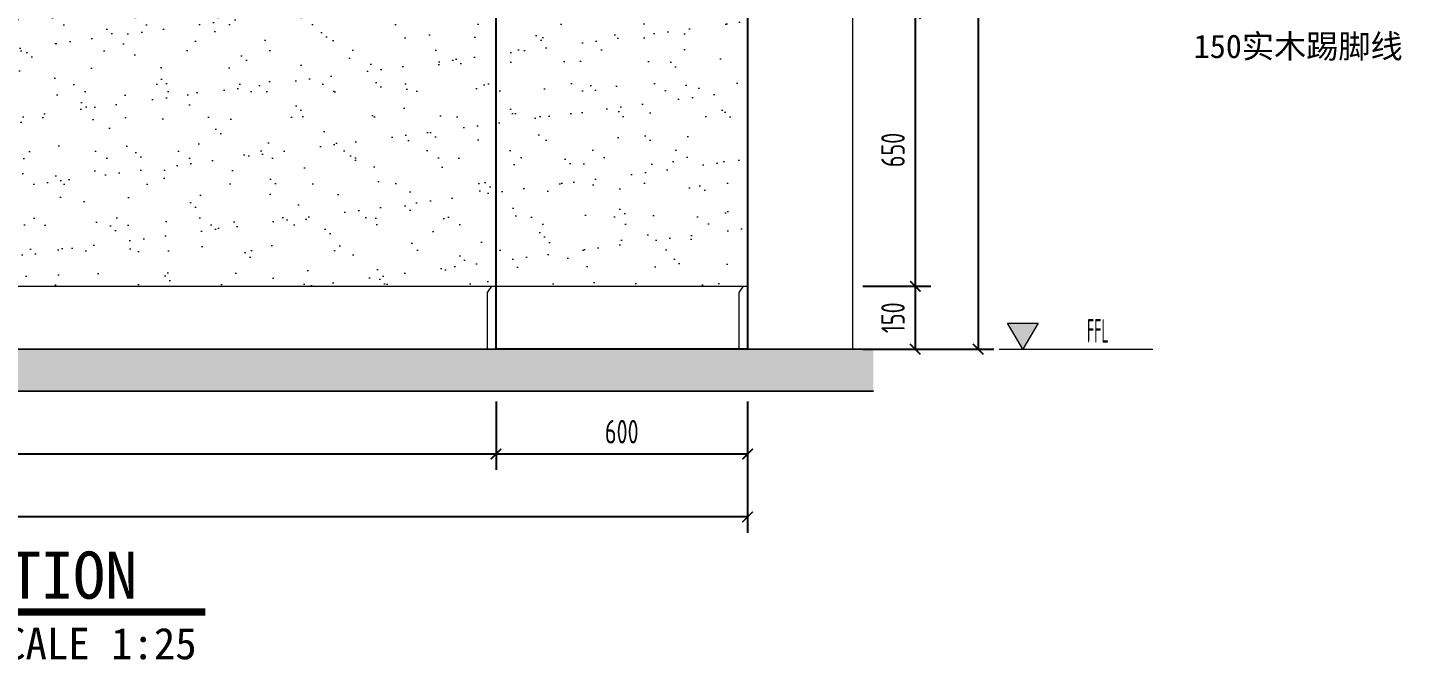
# Model space of a CAD drawing. Header units: millimetres. Extents: x 3162 to 221128, y -144913 to 11496.
# Drawn here: x 217564 to 220842, y -44713 to -43195 of the extents above; entities that cross this region are included whole.
import ezdxf
from ezdxf.enums import TextEntityAlignment as Align

# ---------------------------------------------------------------- set-up
doc = ezdxf.new("R2010")
doc.units = ezdxf.units.MM
doc.header["$LTSCALE"] = 10
doc.layers.get('Defpoints').update_dxf_attribs({"color": 250})
for name, color, linetype, lineweight in [('Contour【轮廓线】', 94, 'Continuous', 0), ('Elevation【立面图库】', 150, 'Continuous', 0), ('FC-Hatch【平面填充】', 250, 'Continuous', 0), ('FF-Text【平面文字】', 2, 'Continuous', 0), ('Finish【完成面】', 2, 'Continuous', 0), ('RC-dimensions', 44, 'Continuous', 0), ('Wall【立面墙】', 252, 'Continuous', 0)]:
    doc.layers.add(name, color=color, linetype=linetype, lineweight=lineweight)
doc.layers.add('WALL_NEW【新建墙体】', color=4, linetype='Continuous')
doc.styles.add('尺寸标注', font='ARCHS.SHX', dxfattribs={"width": 0.8})
doc.styles.add('文字', font='')
doc.styles.add('标高', font='ARCHS.SHX', dxfattribs={"width": 0.5})
doc.styles.add('线上图名', font='simhei.ttf')
doc.styles.add('线下图名', font='simhei.ttf')
doc.styles.get('文字').set_extended_font_data('SimSun')
doc.dimstyles.new('海龙1：25', dxfattribs={"dimscale": 25, "dimtxt": 2.25, "dimasz": 1, "dimexe": 1.5, "dimexo": 1, "dimgap": 1, "dimtad": 1, "dimdec": 0, "dimrnd": 5, "dimdsep": 46, "dimtxsty": '尺寸标注', "dimblk": 'ARCHTICK', "dimblk1": 'ARCHTICK', "dimblk2": 'ARCHTICK', "dimcen": 1, "dimclrd": 44, "dimclre": 44, "dimclrt": 2, "dimadec": 0, "dimazin": 0, "dimtfac": 1, "dimtdec": 0, "dimtix": 1, "dimtmove": 2, "dimatfit": 3, "dimldrblk": 'hl_arrow2', "dimfxl": 5, "dimfxlon": 1, "dimarcsym": 0})

# ---------------------------------------------------------------- blocks, each defined once
blk = doc.blocks.new('*U173')
at = {"color": 2, "linetype": 'Continuous'}
blk.add_line((-27.26, 0), (-17.26, 0), dxfattribs=at)
blk.add_lwpolyline([(-17.26, 0, 0.7, 0.7, 0), (23.26, 0, 0.75, 0.75, 0)], format="xyseb", dxfattribs=at)
at = {"color": 150, "linetype": 'Continuous'}
blk.add_circle((-22.26, 0), 5, dxfattribs=at)
at = {"color": 2, "style": '线上图名', "flags": 8}
blk.add_attdef('EXISTING_PLAN', text='', height=4.5, dxfattribs=at).set_placement((3, 1.27), align=Align.CENTER)
at = {"color": 2, "style": '线下图名', "flags": 8}
blk.add_attdef('编号', text='', height=3, dxfattribs=at).set_placement((-22.26, 2.08), align=Align.MIDDLE)
blk.add_attdef('图号', text='', height=3, dxfattribs=at).set_placement((-22.26, -3.86), align=Align.BOTTOM_CENTER)
blk.add_attdef('图名1', text='', height=3, dxfattribs=at).set_placement((-15.86, -1.5), align=Align.TOP_LEFT)
blk.add_attdef('比例1', text='', height=3, dxfattribs=at).set_placement((22.44, -1.5), align=Align.TOP_RIGHT)
blk = doc.blocks.new('海龙工具_踢脚线')
blk.add_lwpolyline([(20, 0), (20, 90), (10, 100), (0, 100)])
blk = doc.blocks.new('_ArchTick')
at = {"color": 2, "linetype": 'ByBlock', "const_width": 0.15}
blk.add_lwpolyline([(-0.5, -0.5), (0.5, 0.5)], dxfattribs=at)
blk = doc.blocks.new('*D576')
at = {"layer": 'Defpoints', "color": 0, "transparency": 16777216}
for p in [(219532, -43811.6), (219532, -43961.6), (219682, -43961.6)]:
    blk.add_point(p, dxfattribs=at)
at = {"layer": 'RC-dimensions', "color": 44, "lineweight": -2, "transparency": 16777216}
for p, q in [((219557, -43811.6), (219719.5, -43811.6)), ((219682, -43811.6), (219682, -43961.6)), ((219557, -43961.6), (219719.5, -43961.6))]:
    blk.add_line(p, q, dxfattribs=at)
at = {"layer": 'RC-dimensions', "color": 44, "lineweight": -2, "transparency": 16777216, "xscale": 25, "yscale": 25, "zscale": 25}
for p, rotation in [((219682, -43811.6), 90), ((219682, -43961.6), 270)]:
    blk.add_blockref('_ArchTick', p, dxfattribs=dict(at, rotation=rotation))
at = {"layer": 'RC-dimensions', "color": 2, "transparency": 16777216, "insert": (219628.9, -43886.6), "char_height": 56.25, "attachment_point": 5, "rotation": 90, "style": '尺寸标注'}
blk.add_mtext('150', dxfattribs=at)
blk = doc.blocks.new('hl_arrow2')
at = {"color": 2}
blk.add_line((-0.22, 0), (-1, 0), dxfattribs=at)
blk.add_lwpolyline([(-0.22, 0), (-0.86, -0.69), (-0.65, -0.86), (0, 0), (-0.65, 0.86), (-0.86, 0.69)], close=True, dxfattribs=at)
for points in [[(-0.86, 0.69), (-0.65, 0.86), (-0.22, 0), (0, 0)], [(-0.86, -0.69), (-0.65, -0.86), (-0.22, 0), (0, 0)]]:
    blk.add_solid(points, dxfattribs=at)
blk = doc.blocks.new('*D577')
at = {"layer": 'Defpoints', "color": 0, "transparency": 16777216}
for p in [(219532, -40961.6), (219532, -43961.6), (219832, -43961.6)]:
    blk.add_point(p, dxfattribs=at)
at = {"layer": 'RC-dimensions', "color": 44, "lineweight": -2, "transparency": 16777216}
for p, q in [((219707, -40961.6), (219869.5, -40961.6)), ((219832, -40961.6), (219832, -43961.6)), ((219707, -43961.6), (219869.5, -43961.6))]:
    blk.add_line(p, q, dxfattribs=at)
at = {"layer": 'RC-dimensions', "color": 44, "lineweight": -2, "transparency": 16777216, "xscale": 25, "yscale": 25, "zscale": 25}
for p, rotation in [((219832, -40961.6), 90), ((219832, -43961.6), 270)]:
    blk.add_blockref('_ArchTick', p, dxfattribs=dict(at, rotation=rotation))
at = {"layer": 'RC-dimensions', "color": 2, "transparency": 16777216, "insert": (219778.9, -42461.6), "char_height": 56.25, "attachment_point": 5, "rotation": 90, "style": '尺寸标注'}
blk.add_mtext('3000', dxfattribs=at)
blk = doc.blocks.new('hl_Elevation-A2')
blk.add_hatch(color=150).paths.add_polyline_path([(3.74, 2.47), (2.27, 0), (0.8, 2.47)])
at = {"color": 150}
blk.add_line((0, 0), (14.67, 0), dxfattribs=at)
blk.add_lwpolyline([(3.74, 2.47), (2.27, 0), (0.8, 2.47)], close=True, dxfattribs=at)
at = {"color": 2, "style": '标高', "width": 0.8, "flags": 8}
blk.add_attdef('HEIGHT', text='', height=2.25, dxfattribs=at).set_placement((9.42, 1.75), align=Align.MIDDLE_CENTER)
blk = doc.blocks.new('*D578')
at = {"layer": 'Defpoints', "color": 0, "transparency": 16777216}
for p in [(218682, -44061.6), (219282, -44061.6), (218682, -44211.6)]:
    blk.add_point(p, dxfattribs=at)
at = {"layer": 'RC-dimensions', "color": 44, "lineweight": -2, "transparency": 16777216}
for p, q in [((218682, -44086.6), (218682, -44249.1)), ((219282, -44086.6), (219282, -44249.1)), ((219282, -44211.6), (218682, -44211.6))]:
    blk.add_line(p, q, dxfattribs=at)
at = {"layer": 'RC-dimensions', "color": 44, "lineweight": -2, "transparency": 16777216, "xscale": 25, "yscale": 25, "zscale": 25, "rotation": 180}
blk.add_blockref('_ArchTick', (218682, -44211.6), dxfattribs=at)
at = {"layer": 'RC-dimensions', "color": 44, "lineweight": -2, "transparency": 16777216, "xscale": 25, "yscale": 25, "zscale": 25}
blk.add_blockref('_ArchTick', (219282, -44211.6), dxfattribs=at)
at = {"layer": 'RC-dimensions', "color": 2, "transparency": 16777216, "insert": (218982, -44158.4), "char_height": 56.25, "attachment_point": 5, "style": '尺寸标注'}
blk.add_mtext('600', dxfattribs=at)
blk = doc.blocks.new('*D579')
at = {"layer": 'Defpoints', "color": 0, "transparency": 16777216}
for p in [(215532, -44061.6), (219282, -44061.6), (215532, -44361.6)]:
    blk.add_point(p, dxfattribs=at)
at = {"layer": 'RC-dimensions', "color": 44, "lineweight": -2, "transparency": 16777216}
for p, q in [((215532, -44236.6), (215532, -44399.1)), ((219282, -44236.6), (219282, -44399.1)), ((219282, -44361.6), (215532, -44361.6))]:
    blk.add_line(p, q, dxfattribs=at)
at = {"layer": 'RC-dimensions', "color": 44, "lineweight": -2, "transparency": 16777216, "xscale": 25, "yscale": 25, "zscale": 25, "rotation": 180}
blk.add_blockref('_ArchTick', (215532, -44361.6), dxfattribs=at)
at = {"layer": 'RC-dimensions', "color": 44, "lineweight": -2, "transparency": 16777216, "xscale": 25, "yscale": 25, "zscale": 25}
blk.add_blockref('_ArchTick', (219282, -44361.6), dxfattribs=at)
at = {"layer": 'RC-dimensions', "color": 2, "transparency": 16777216, "insert": (217407, -44307.3), "char_height": 56.25, "attachment_point": 5, "style": '尺寸标注'}
blk.add_mtext('3750', dxfattribs=at)
blk = doc.blocks.new('*D682')
at = {"layer": 'Defpoints', "color": 0, "transparency": 16777216}
for p in [(216132, -44061.6), (218682, -44061.6), (216132, -44211.6)]:
    blk.add_point(p, dxfattribs=at)
at = {"layer": 'RC-dimensions', "color": 44, "lineweight": -2, "transparency": 16777216}
for p, q in [((216132, -44086.6), (216132, -44249.1)), ((218682, -44086.6), (218682, -44249.1)), ((218682, -44211.6), (216132, -44211.6))]:
    blk.add_line(p, q, dxfattribs=at)
at = {"layer": 'RC-dimensions', "color": 44, "lineweight": -2, "transparency": 16777216, "xscale": 25, "yscale": 25, "zscale": 25, "rotation": 180}
blk.add_blockref('_ArchTick', (216132, -44211.6), dxfattribs=at)
at = {"layer": 'RC-dimensions', "color": 44, "lineweight": -2, "transparency": 16777216, "xscale": 25, "yscale": 25, "zscale": 25}
blk.add_blockref('_ArchTick', (218682, -44211.6), dxfattribs=at)
at = {"layer": 'RC-dimensions', "color": 2, "transparency": 16777216, "insert": (217407, -44157.3), "char_height": 56.25, "attachment_point": 5, "style": '尺寸标注'}
blk.add_mtext('2550', dxfattribs=at)
blk = doc.blocks.new('*D735')
at = {"layer": 'Defpoints', "color": 0, "transparency": 16777216}
for p in [(219532, -43161.6), (219532, -43811.6), (219682, -43811.6)]:
    blk.add_point(p, dxfattribs=at)
at = {"layer": 'RC-dimensions', "color": 44, "lineweight": -2, "transparency": 16777216}
for p, q in [((219557, -43161.6), (219719.5, -43161.6)), ((219682, -43161.6), (219682, -43811.6)), ((219557, -43811.6), (219719.5, -43811.6))]:
    blk.add_line(p, q, dxfattribs=at)
at = {"layer": 'RC-dimensions', "color": 44, "lineweight": -2, "transparency": 16777216, "xscale": 25, "yscale": 25, "zscale": 25}
for p, rotation in [((219682, -43161.6), 90), ((219682, -43811.6), 270)]:
    blk.add_blockref('_ArchTick', p, dxfattribs=dict(at, rotation=rotation))
at = {"layer": 'RC-dimensions', "color": 2, "transparency": 16777216, "insert": (219628.9, -43486.6), "char_height": 56.25, "attachment_point": 5, "rotation": 90, "style": '尺寸标注'}
blk.add_mtext('650', dxfattribs=at)

msp = doc.modelspace()

# ---------------------------------------------------------------- hatches: boundary and pattern name
at = {"layer": 'FC-Hatch【平面填充】'}
h = msp.add_hatch(dxfattribs=at)
h.set_pattern_fill('AR-SAND', color=256, scale=2.5, style=0)
h.set_pattern_definition([(37.5, (215731.98, -43811.57), (-4, 122.3533), [0, -96.52, 0, -107.95, 0, -103.1875]), (7.5, (215731.98, -43811.57), (112.381, 179.206), [0, -52.07, 0, -86.995, 0, -33.3375]), (327.5, (215653.87, -43811.57), (197.748, 0.3593), [0, -31.75, 0, -114.3, 0, -149.225]), (317.5, (215653.87, -43811.57), (190.889, 55.7323), [0, -15.875, 0, -74.93, 0, -85.725])])
h.paths.add_polyline_path([(216132, -41361.6), (215750, -41361.6), (215532, -41361.6), (215532, -43811.6), (216132, -43811.6)])
edge = h.paths.add_edge_path()
edge.add_arc((217407, -42118.7), 857.1, 117.9529, 172.598, ccw=False)
edge.add_line((217005.2, -41361.6), (216132, -41361.6))
edge.add_line((216132, -41361.6), (216132, -43811.6))
edge.add_line((216132, -43811.6), (216342, -43811.6))
edge.add_line((216342, -43811.6), (218692, -43811.6))
edge.add_line((218692, -43811.6), (218692, -41361.6))
edge.add_line((218692, -41361.6), (217808.8, -41361.6))
edge.add_arc((217407, -42118.7), 857.1, 7.402, 62.0471, ccw=False)
edge.add_line((218257, -42008.3), (218257, -43161.6))
edge.add_line((218257, -43161.6), (216557, -43161.6))
edge.add_line((216557, -43161.6), (216557, -42008.3))
h.paths.add_polyline_path([(219282, -41361.6), (219064, -41361.6), (218692, -41361.6), (218692, -43811.6), (218492, -43811.6), (219282, -43811.6)])
h = msp.add_hatch(dxfattribs=at)
h.set_pattern_fill('钢筋混凝土', color=256, scale=50, angle=180, style=0, pattern_type=2)
h.set_pattern_definition([(225, (114248.42, -929.584), (35.35534, -35.35534), []), (230, (114248.42, -929.584), (-71.726018, 6.275218), [7.5, -82.5]), (175, (114248.42, -929.58), (13.87511, -75.219228), [6, -66]), (280.4514, (114242.44, -929.06), (-57.85092, -68.94393), [6.374, -70.1142]), (226.1842, (114248.42, -949.58), (-106.724086, 16.55189), [11.25, -123.75]), (276.6356, (114239.53, -948.2), (-93.46626, -97.41178), [9.56105, -105.1713]), (171.1842, (114248.42, -949.58), (-93.46618, -97.41189), [9, -99]), (201, (114238.42, -944.584), (-59.690703, 40.261893), [7.5, -82.5]), (146, (114238.42, -944.58), (-24.33156, -72.515006), [6, -66]), (251.4514, (114233.445, -941.23), (-84.022234, -32.253037), [6.374, -70.1142]), (217.5, (114248.42, -929.584), (-1.2159855, -33.2893854), [0.5, -65.2, 0.5, -67, 0.5, -66.25]), (187.5, (114248.42, -929.584), (-26.306954, -39.441171), [0.5, -38.2, 0.5, -63.7, 0.5, -25.25]), (147.5, (114270.72, -929.584), (-53.3822436, 2.255487), [0.5, -25, 0.5, -78, 0.5, -103.5]), (137.5, (114280.72, -929.584), (-58.318617, -10.010498), [0.5, -32.5, 0.5, -51.8, 0.5, -73.5])])
h.paths.add_polyline_path([(215232, -44061.6), (215232, -43961.6), (219582, -43961.6), (219582, -44061.6)])

# ---------------------------------------------------------------- linework, layer by layer
at = {"layer": 'Contour【轮廓线】'}
for p, q in [((215532, -43811.6), (219282, -43811.6)), ((215732, -43811.6), (219082, -43811.6))]:
    msp.add_line(p, q, dxfattribs=at)
at = {"layer": 'Finish【完成面】'}
for p in [(219282, -40961.6), (215532, -43961.6)]:
    msp.add_line(p, (219282, -43961.6), dxfattribs=at)
at = {"layer": 'WALL_NEW【新建墙体】'}
msp.add_lwpolyline([(218682, -41361.6), (219282, -41361.6), (219282, -43961.6), (218682, -43961.6)], close=True, dxfattribs=at)
at = {"layer": 'Wall【立面墙】'}
for points in [[(219282, -43961.6), (219282, -41011.6), (219532, -41011.6), (219532, -43961.6)], [(215232, -43961.6), (215232, -43961.6), (219582, -43961.6), (219582, -43961.6)], [(215232, -44061.6), (215232, -44061.6), (219582, -44061.6), (219582, -44061.6)]]:
    msp.add_lwpolyline(points, close=True, dxfattribs=at)

# ---------------------------------------------------------------- block references
at = {"layer": 'Contour【轮廓线】', "xscale": -1, "yscale": 1.5}
for p in [(218682, -43961.6), (219282, -43961.6)]:
    msp.add_blockref('海龙工具_踢脚线', p, dxfattribs=at)
at = {"layer": 'Elevation【立面图库】'}
ref = msp.add_blockref('hl_Elevation-A2', (219882, -43961.6), dxfattribs=dict(at, xscale=25, yscale=25, zscale=25))
ref.add_attrib('HEIGHT', 'FFL', dxfattribs={"layer": '0', "color": 2, "height": 56.25, "style": '标高', "width": 0.5}).set_placement((220117.5, -43917.8), align=Align.MIDDLE_CENTER)
at = {"layer": 'WALL_NEW【新建墙体】'}
ref = msp.add_blockref('*U173', (217407, -44588.5), dxfattribs=dict(at, xscale=25, yscale=25, zscale=25))
ref.add_attrib('编号', 'D', dxfattribs={"layer": '0', "color": 2, "height": 75, "style": '线下图名'}).set_placement((216850.5, -44536.4), align=Align.MIDDLE)
ref.add_attrib('图号', '-', dxfattribs={"layer": '0', "color": 2, "height": 75, "style": '线下图名'}).set_placement((216850.5, -44685.1), align=Align.BOTTOM_CENTER)
ref.add_attrib('比例1', 'SCALE 1:25', dxfattribs={"layer": '0', "color": 2, "height": 75, "style": '线下图名'}).set_placement((217967.9, -44626), align=Align.TOP_RIGHT)
ref.add_attrib('EXISTING_PLAN', 'ELEVATION', dxfattribs={"layer": '0', "color": 2, "height": 112.5, "style": '线上图名'}).set_placement((217481.9, -44556.6), align=Align.CENTER)
ref.add_attrib('图名1', '立面图', dxfattribs={"layer": '0', "color": 2, "height": 75, "style": '线下图名'}).set_placement((217010.4, -44626), align=Align.TOP_LEFT)

# ---------------------------------------------------------------- texts
at = {"layer": 'FF-Text【平面文字】', "insert": (220346.2, -43211.3), "char_height": 56.25, "attachment_point": 1, "style": '文字'}
msp.add_mtext('150实木踢脚线', dxfattribs=at)

# ---------------------------------------------------------------- dimensions: what is measured, and where the dimension line sits
at = {"layer": 'RC-dimensions'}
for base, p1, p2, angle, picture, middle in [((219832, -43961.6), (219532, -40961.6), (219532, -43961.6), 270, '*D577', (219778.9, -42461.6)), ((219682, -43811.6), (219532, -43161.6), (219532, -43811.6), 270, '*D735', (219628.9, -43486.6)), ((219682, -43961.6), (219532, -43811.6), (219532, -43961.6), 270, '*D576', (219628.9, -43886.6)), ((215532, -44361.6), (219282, -44061.6), (215532, -44061.6), 180, '*D579', (217407, -44307.3)), ((216132, -44211.6), (218682, -44061.6), (216132, -44061.6), 180, '*D682', (217407, -44157.3)), ((218682, -44211.6), (219282, -44061.6), (218682, -44061.6), 180, '*D578', (218982, -44158.4))]:
    dim = msp.add_linear_dim(base=base, p1=p1, p2=p2, angle=angle, dimstyle='海龙1：25', override={"dimscale": 25, "dimtxsty": '尺寸标注', "dimblk1": 'ArchTick', "dimblk2": 'ArchTick', "dimsah": 1, "dimclrt": 2}, dxfattribs=at)
    dim.commit()
    dim.dimension.update_dxf_attribs({"geometry": picture, "text_midpoint": middle})

doc.saveas('drawing.dxf')
